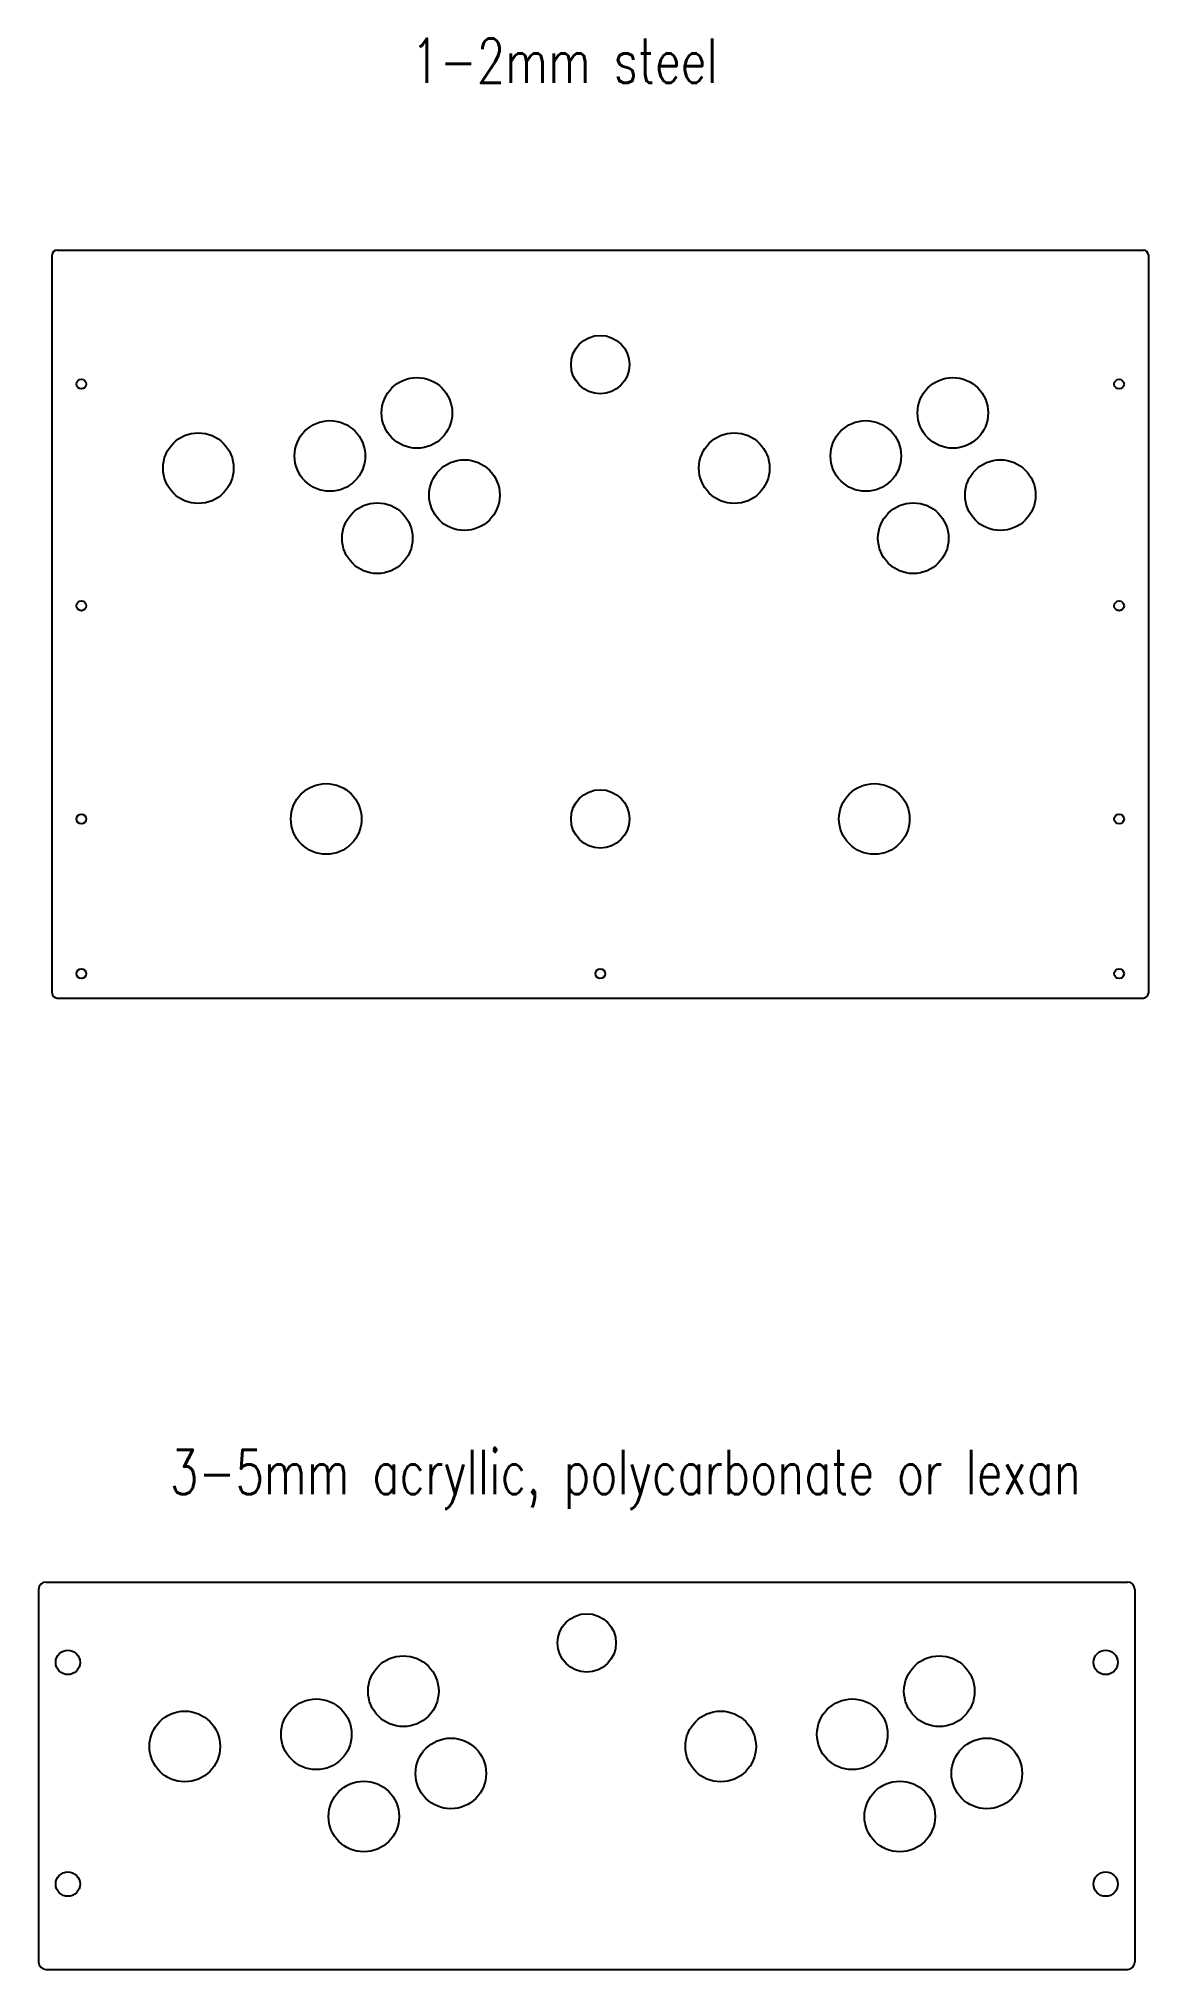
# Model space of a CAD drawing. Extents: x 6922 to 11844, y -12287 to 1562.
# Drawn here: x 6922 to 7378, y 769 to 1562 of the extents above; entities outside this region: 2.
import ezdxf

# ---------------------------------------------------------------- set-up
doc = ezdxf.new("R2010")
doc.units = 0
doc.header["$LTSCALE"] = 100
doc.layers.get('0').update_dxf_attribs({"linetype": 'CONTINUOUS'})
doc.styles.add('ARCH-DIM', font='romans.shx', dxfattribs={"width": 0.75})

# ---------------------------------------------------------------- blocks, each defined once
blk = doc.blocks.new('*X24')
mesh = blk.add_polyface()
corners = [(11825.64, -12286.57, 214.95), (11826.35, -12287.28, 211.6), (11824.06, -12287.1, 211.08), (11823.35, -12286.38, 214.43), (11821.84, -12286.56, 210.5), (11821.14, -12285.85, 213.85), (11819.75, -12285.68, 209.87), (11819.05, -12284.97, 213.22), (11817.84, -12284.48, 209.21), (11817.13, -12283.76, 212.56), (11816.15, -12282.98, 208.54), (11815.45, -12282.27, 211.89), (11814.73, -12281.23, 207.86), (11814.03, -12280.51, 211.21), (11813.61, -12279.27, 207.21), (11812.91, -12278.55, 210.56), (11812.82, -12277.14, 206.59), (11812.12, -12276.42, 209.94), (11812.38, -12274.9, 206.02), (11811.68, -12274.18, 209.36), (11812.3, -12272.6, 205.51), (11811.59, -12271.88, 208.85), (11812.58, -12270.31, 205.07), (11811.87, -12269.59, 208.42), (11813.21, -12268.07, 204.73), (11812.51, -12267.35, 208.07), (11814.18, -12265.94, 204.47), (11813.48, -12265.22, 207.82), (11815.47, -12263.97, 204.32), (11814.77, -12263.26, 207.67), (11817.04, -12262.22, 204.28), (11816.34, -12261.5, 207.63), (11818.86, -12260.73, 204.34), (11818.16, -12260.01, 207.69), (11820.88, -12259.52, 204.5), (11820.17, -12258.8, 207.85), (11823.04, -12258.64, 204.77), (11822.34, -12257.92, 208.12), (11825.3, -12258.1, 205.13), (11824.6, -12257.38, 208.48), (11827.61, -12257.92, 205.57), (11826.91, -12257.2, 208.92), (11829.9, -12258.1, 206.09), (11829.2, -12257.38, 209.44), (11832.11, -12258.64, 206.67), (11831.41, -12257.92, 210.02), (11834.2, -12259.52, 207.3), (11833.5, -12258.8, 210.65), (11836.12, -12260.73, 207.96), (11835.42, -12260.01, 211.3), (11837.8, -12262.22, 208.63), (11837.1, -12261.5, 211.98), (11839.23, -12263.97, 209.3), (11838.52, -12263.26, 212.65), (11840.34, -12265.94, 209.96), (11839.64, -12265.22, 213.31), (11841.13, -12268.07, 210.58), (11840.43, -12267.35, 213.93), (11841.58, -12270.31, 211.15), (11840.87, -12269.59, 214.5), (11841.66, -12272.6, 211.66), (11840.96, -12271.88, 215.01), (11841.38, -12274.9, 212.1), (11840.68, -12274.18, 215.44), (11840.74, -12277.14, 212.44), (11840.04, -12276.42, 215.79), (11839.77, -12279.27, 212.69), (11839.07, -12278.55, 216.04), (11838.48, -12281.23, 212.85), (11837.78, -12280.51, 216.19), (11836.91, -12282.98, 212.89), (11836.21, -12282.27, 216.24), (11835.1, -12284.48, 212.83), (11834.39, -12283.76, 216.18), (11833.08, -12285.68, 212.67), (11832.38, -12284.97, 216.01), (11830.91, -12286.56, 212.4), (11830.21, -12285.85, 215.75), (11828.65, -12287.1, 212.04), (11827.95, -12286.38, 215.39), (11826.35, -12287.28, 211.6), (11825.64, -12286.57, 214.95)]
mesh.append_faces([[corners[k] for k in face] for face in [(0, 2, 1), (4, 3, 5), (5, 6, 4), (7, 8, 6), (10, 9, 11), (11, 12, 10), (14, 13, 15), (15, 16, 14), (17, 18, 16), (20, 19, 21), (21, 22, 20), (24, 23, 25), (25, 26, 24), (27, 28, 26), (30, 29, 31), (31, 32, 30), (34, 33, 35), (35, 36, 34), (37, 38, 36), (40, 39, 41), (41, 42, 40), (44, 43, 45), (45, 46, 44), (47, 48, 46), (50, 49, 51), (51, 52, 50), (54, 53, 55), (55, 56, 54), (57, 58, 56), (60, 59, 61), (61, 62, 60), (64, 63, 65), (65, 66, 64), (67, 68, 66), (70, 69, 71), (71, 72, 70), (74, 73, 75), (75, 76, 74), (77, 78, 76), (80, 79, 81)]], dxfattribs={"vtx0": -1})
mesh.append_faces([[corners[k] for k in face] for face in [(3, 2, 0), (2, 3, 4), (9, 8, 7), (8, 9, 10), (13, 12, 11), (12, 13, 14), (19, 18, 17), (18, 19, 20), (23, 22, 21), (22, 23, 24), (29, 28, 27), (28, 29, 30), (33, 32, 31), (32, 33, 34), (39, 38, 37), (38, 39, 40), (43, 42, 41), (42, 43, 44), (49, 48, 47), (48, 49, 50), (53, 52, 51), (52, 53, 54), (59, 58, 57), (58, 59, 60), (63, 62, 61), (62, 63, 64), (69, 68, 67), (68, 69, 70), (73, 72, 71), (72, 73, 74), (79, 78, 77), (78, 79, 80)]], dxfattribs={"vtx0": -1, "vtx1": -1})
mesh.append_faces([[corners[k] for k in face] for face in [(7, 6, 5), (17, 16, 15), (27, 26, 25), (37, 36, 35), (47, 46, 45), (57, 56, 55), (67, 66, 65), (77, 76, 75)]], dxfattribs={"vtx1": -1})
mesh = blk.add_polyface()
corners = [(11824.6, -12257.38, 208.48), (11826.91, -12257.2, 208.92), (11829.2, -12257.38, 209.44), (11831.41, -12257.92, 210.02), (11833.5, -12258.8, 210.65), (11835.42, -12260.01, 211.3), (11837.1, -12261.5, 211.98), (11838.52, -12263.26, 212.65), (11839.64, -12265.22, 213.31), (11840.43, -12267.35, 213.93), (11840.87, -12269.59, 214.5), (11840.96, -12271.88, 215.01), (11840.68, -12274.18, 215.44), (11840.04, -12276.42, 215.79), (11839.07, -12278.55, 216.04), (11837.78, -12280.51, 216.19), (11836.21, -12282.27, 216.24), (11834.39, -12283.76, 216.18), (11832.38, -12284.97, 216.01), (11830.21, -12285.85, 215.75), (11827.95, -12286.38, 215.39), (11825.64, -12286.57, 214.95), (11823.35, -12286.38, 214.43), (11821.14, -12285.85, 213.85), (11819.05, -12284.97, 213.22), (11817.13, -12283.76, 212.56), (11815.45, -12282.27, 211.89), (11814.03, -12280.51, 211.21), (11812.91, -12278.55, 210.56), (11812.12, -12276.42, 209.94), (11811.68, -12274.18, 209.36), (11811.59, -12271.88, 208.85), (11811.87, -12269.59, 208.42), (11812.51, -12267.35, 208.07), (11813.48, -12265.22, 207.82), (11814.77, -12263.26, 207.67), (11816.34, -12261.5, 207.63), (11818.16, -12260.01, 207.69), (11820.17, -12258.8, 207.85), (11822.34, -12257.92, 208.12)]
mesh.append_faces([[corners[k] for k in face] for face in [(0, 2, 1)]], dxfattribs={"vtx0": -1})
mesh.append_faces([[corners[k] for k in face] for face in [(0, 3, 2), (0, 4, 3), (0, 5, 4), (0, 6, 5), (0, 7, 6), (0, 8, 7), (0, 9, 8), (0, 10, 9), (0, 11, 10), (0, 12, 11), (0, 13, 12), (0, 14, 13), (0, 15, 14), (0, 16, 15), (0, 17, 16), (0, 18, 17), (0, 19, 18), (0, 20, 19), (0, 21, 20), (0, 22, 21), (0, 23, 22), (0, 24, 23), (0, 25, 24), (0, 26, 25), (0, 27, 26), (0, 28, 27), (0, 29, 28), (0, 30, 29), (0, 31, 30), (0, 32, 31), (0, 33, 32), (0, 34, 33), (0, 35, 34), (0, 36, 35), (0, 37, 36), (0, 38, 37)]], dxfattribs={"vtx0": -1, "vtx2": -1})
mesh.append_faces([[corners[k] for k in face] for face in [(0, 39, 38)]], dxfattribs={"vtx2": -1})
mesh = blk.add_polyface()
corners = [(11829.9, -12258.1, 206.09), (11827.61, -12257.92, 205.57), (11825.3, -12258.1, 205.13), (11823.04, -12258.64, 204.77), (11820.88, -12259.52, 204.5), (11818.86, -12260.73, 204.34), (11817.04, -12262.22, 204.28), (11815.47, -12263.97, 204.32), (11814.18, -12265.94, 204.47), (11813.21, -12268.07, 204.73), (11812.58, -12270.31, 205.07), (11812.3, -12272.6, 205.51), (11812.38, -12274.9, 206.02), (11812.82, -12277.14, 206.59), (11813.61, -12279.27, 207.21), (11814.73, -12281.23, 207.86), (11816.15, -12282.98, 208.54), (11817.84, -12284.48, 209.21), (11819.75, -12285.68, 209.87), (11821.84, -12286.56, 210.5), (11824.06, -12287.1, 211.08), (11826.35, -12287.28, 211.6), (11828.65, -12287.1, 212.04), (11830.91, -12286.56, 212.4), (11833.08, -12285.68, 212.67), (11835.1, -12284.48, 212.83), (11836.91, -12282.98, 212.89), (11838.48, -12281.23, 212.85), (11839.77, -12279.27, 212.69), (11840.74, -12277.14, 212.44), (11841.38, -12274.9, 212.1), (11841.66, -12272.6, 211.66), (11841.58, -12270.31, 211.15), (11841.13, -12268.07, 210.58), (11840.34, -12265.94, 209.96), (11839.23, -12263.97, 209.3), (11837.8, -12262.22, 208.63), (11836.12, -12260.73, 207.96), (11834.2, -12259.52, 207.3), (11832.11, -12258.64, 206.67)]
mesh.append_faces([[corners[k] for k in face] for face in [(0, 2, 1)]], dxfattribs={"vtx0": -1})
mesh.append_faces([[corners[k] for k in face] for face in [(0, 3, 2), (0, 4, 3), (0, 5, 4), (0, 6, 5), (0, 7, 6), (0, 8, 7), (0, 9, 8), (0, 10, 9), (0, 11, 10), (0, 12, 11), (0, 13, 12), (0, 14, 13), (0, 15, 14), (0, 16, 15), (0, 17, 16), (0, 18, 17), (0, 19, 18), (0, 20, 19), (0, 21, 20), (0, 22, 21), (0, 23, 22), (0, 24, 23), (0, 25, 24), (0, 26, 25), (0, 27, 26), (0, 28, 27), (0, 29, 28), (0, 30, 29), (0, 31, 30), (0, 32, 31), (0, 33, 32), (0, 34, 33), (0, 35, 34), (0, 36, 35), (0, 37, 36), (0, 38, 37)]], dxfattribs={"vtx0": -1, "vtx2": -1})
mesh.append_faces([[corners[k] for k in face] for face in [(0, 39, 38)]], dxfattribs={"vtx2": -1})
blk = doc.blocks.new('*X25')
mesh = blk.add_polyface()
corners = [(11828.15, -12249.51, 208.79), (11828.84, -12250.22, 205.48), (11826.55, -12250.04, 204.96), (11825.86, -12249.33, 208.27), (11824.34, -12249.5, 204.38), (11823.64, -12248.79, 207.69), (11822.25, -12248.62, 203.75), (11821.55, -12247.91, 207.07), (11820.33, -12247.42, 203.09), (11819.64, -12246.71, 206.41), (11818.65, -12245.92, 202.42), (11817.95, -12245.21, 205.73), (11817.22, -12244.17, 201.75), (11816.53, -12243.46, 205.06), (11816.11, -12242.2, 201.09), (11815.41, -12241.5, 204.4), (11815.32, -12240.08, 200.47), (11814.62, -12239.37, 203.78), (11814.87, -12237.84, 199.9), (11814.18, -12237.13, 203.21), (11814.79, -12235.54, 199.39), (11814.1, -12234.83, 202.7), (11815.07, -12233.24, 198.95), (11814.38, -12232.53, 202.27), (11815.71, -12231, 198.61), (11815.01, -12230.29, 201.92), (11816.68, -12228.87, 198.36), (11815.98, -12228.17, 201.67), (11817.97, -12226.91, 198.21), (11817.27, -12226.2, 201.52), (11819.54, -12225.16, 198.16), (11818.84, -12224.45, 201.47), (11821.35, -12223.66, 198.22), (11820.66, -12222.95, 201.53), (11823.37, -12222.46, 198.38), (11822.68, -12221.75, 201.7), (11825.54, -12221.58, 198.65), (11824.84, -12220.87, 201.96), (11827.8, -12221.04, 199.01), (11827.11, -12220.33, 202.32), (11830.1, -12220.86, 199.45), (11829.41, -12220.15, 202.77), (11832.39, -12221.04, 199.97), (11831.7, -12220.33, 203.28), (11834.61, -12221.58, 200.55), (11833.92, -12220.87, 203.86), (11836.7, -12222.46, 201.18), (11836.01, -12221.75, 204.49), (11838.61, -12223.66, 201.84), (11837.92, -12222.95, 205.15), (11840.3, -12225.16, 202.51), (11839.61, -12224.45, 205.82), (11841.72, -12226.91, 203.19), (11841.03, -12226.2, 206.5), (11842.84, -12228.87, 203.84), (11842.15, -12228.17, 207.15), (11843.63, -12231, 204.46), (11842.94, -12230.29, 207.77), (11844.07, -12233.24, 205.04), (11843.38, -12232.53, 208.35), (11844.15, -12235.54, 205.54), (11843.46, -12234.83, 208.86), (11843.87, -12237.84, 205.98), (11843.18, -12237.13, 209.29), (11843.24, -12240.08, 206.32), (11842.55, -12239.37, 209.64), (11842.27, -12242.2, 206.58), (11841.57, -12241.5, 209.89), (11840.98, -12244.17, 206.73), (11840.28, -12243.46, 210.04), (11839.41, -12245.92, 206.77), (11838.71, -12245.21, 210.09), (11837.59, -12247.42, 206.71), (11836.9, -12246.71, 210.02), (11835.57, -12248.62, 206.55), (11834.88, -12247.91, 209.86), (11833.41, -12249.5, 206.28), (11832.71, -12248.79, 209.59), (11831.15, -12250.04, 205.92), (11830.45, -12249.33, 209.24), (11828.84, -12250.22, 205.48), (11828.15, -12249.51, 208.79)]
mesh.append_faces([[corners[k] for k in face] for face in [(0, 2, 1), (4, 3, 5), (5, 6, 4), (7, 8, 6), (10, 9, 11), (11, 12, 10), (14, 13, 15), (15, 16, 14), (17, 18, 16), (20, 19, 21), (21, 22, 20), (24, 23, 25), (25, 26, 24), (27, 28, 26), (30, 29, 31), (31, 32, 30), (34, 33, 35), (35, 36, 34), (37, 38, 36), (40, 39, 41), (41, 42, 40), (44, 43, 45), (45, 46, 44), (47, 48, 46), (50, 49, 51), (51, 52, 50), (54, 53, 55), (55, 56, 54), (57, 58, 56), (60, 59, 61), (61, 62, 60), (64, 63, 65), (65, 66, 64), (67, 68, 66), (70, 69, 71), (71, 72, 70), (74, 73, 75), (75, 76, 74), (77, 78, 76), (80, 79, 81)]], dxfattribs={"vtx0": -1})
mesh.append_faces([[corners[k] for k in face] for face in [(3, 2, 0), (2, 3, 4), (9, 8, 7), (8, 9, 10), (13, 12, 11), (12, 13, 14), (19, 18, 17), (18, 19, 20), (23, 22, 21), (22, 23, 24), (29, 28, 27), (28, 29, 30), (33, 32, 31), (32, 33, 34), (39, 38, 37), (38, 39, 40), (43, 42, 41), (42, 43, 44), (49, 48, 47), (48, 49, 50), (53, 52, 51), (52, 53, 54), (59, 58, 57), (58, 59, 60), (63, 62, 61), (62, 63, 64), (69, 68, 67), (68, 69, 70), (73, 72, 71), (72, 73, 74), (79, 78, 77), (78, 79, 80)]], dxfattribs={"vtx0": -1, "vtx1": -1})
mesh.append_faces([[corners[k] for k in face] for face in [(7, 6, 5), (17, 16, 15), (27, 26, 25), (37, 36, 35), (47, 46, 45), (57, 56, 55), (67, 66, 65), (77, 76, 75)]], dxfattribs={"vtx1": -1})
mesh = blk.add_polyface()
corners = [(11827.11, -12220.33, 202.32), (11829.41, -12220.15, 202.77), (11831.7, -12220.33, 203.28), (11833.92, -12220.87, 203.86), (11836.01, -12221.75, 204.49), (11837.92, -12222.95, 205.15), (11839.61, -12224.45, 205.82), (11841.03, -12226.2, 206.5), (11842.15, -12228.17, 207.15), (11842.94, -12230.29, 207.77), (11843.38, -12232.53, 208.35), (11843.46, -12234.83, 208.86), (11843.18, -12237.13, 209.29), (11842.55, -12239.37, 209.64), (11841.57, -12241.5, 209.89), (11840.28, -12243.46, 210.04), (11838.71, -12245.21, 210.09), (11836.9, -12246.71, 210.02), (11834.88, -12247.91, 209.86), (11832.71, -12248.79, 209.59), (11830.45, -12249.33, 209.24), (11828.15, -12249.51, 208.79), (11825.86, -12249.33, 208.27), (11823.64, -12248.79, 207.69), (11821.55, -12247.91, 207.07), (11819.64, -12246.71, 206.41), (11817.95, -12245.21, 205.73), (11816.53, -12243.46, 205.06), (11815.41, -12241.5, 204.4), (11814.62, -12239.37, 203.78), (11814.18, -12237.13, 203.21), (11814.1, -12234.83, 202.7), (11814.38, -12232.53, 202.27), (11815.01, -12230.29, 201.92), (11815.98, -12228.17, 201.67), (11817.27, -12226.2, 201.52), (11818.84, -12224.45, 201.47), (11820.66, -12222.95, 201.53), (11822.68, -12221.75, 201.7), (11824.84, -12220.87, 201.96)]
mesh.append_faces([[corners[k] for k in face] for face in [(0, 2, 1)]], dxfattribs={"vtx0": -1})
mesh.append_faces([[corners[k] for k in face] for face in [(0, 3, 2), (0, 4, 3), (0, 5, 4), (0, 6, 5), (0, 7, 6), (0, 8, 7), (0, 9, 8), (0, 10, 9), (0, 11, 10), (0, 12, 11), (0, 13, 12), (0, 14, 13), (0, 15, 14), (0, 16, 15), (0, 17, 16), (0, 18, 17), (0, 19, 18), (0, 20, 19), (0, 21, 20), (0, 22, 21), (0, 23, 22), (0, 24, 23), (0, 25, 24), (0, 26, 25), (0, 27, 26), (0, 28, 27), (0, 29, 28), (0, 30, 29), (0, 31, 30), (0, 32, 31), (0, 33, 32), (0, 34, 33), (0, 35, 34), (0, 36, 35), (0, 37, 36), (0, 38, 37)]], dxfattribs={"vtx0": -1, "vtx2": -1})
mesh.append_faces([[corners[k] for k in face] for face in [(0, 39, 38)]], dxfattribs={"vtx2": -1})
mesh = blk.add_polyface()
corners = [(11832.39, -12221.04, 199.97), (11830.1, -12220.86, 199.45), (11827.8, -12221.04, 199.01), (11825.54, -12221.58, 198.65), (11823.37, -12222.46, 198.38), (11821.35, -12223.66, 198.22), (11819.54, -12225.16, 198.16), (11817.97, -12226.91, 198.21), (11816.68, -12228.87, 198.36), (11815.71, -12231, 198.61), (11815.07, -12233.24, 198.95), (11814.79, -12235.54, 199.39), (11814.87, -12237.84, 199.9), (11815.32, -12240.08, 200.47), (11816.11, -12242.2, 201.09), (11817.22, -12244.17, 201.75), (11818.65, -12245.92, 202.42), (11820.33, -12247.42, 203.09), (11822.25, -12248.62, 203.75), (11824.34, -12249.5, 204.38), (11826.55, -12250.04, 204.96), (11828.84, -12250.22, 205.48), (11831.15, -12250.04, 205.92), (11833.41, -12249.5, 206.28), (11835.57, -12248.62, 206.55), (11837.59, -12247.42, 206.71), (11839.41, -12245.92, 206.77), (11840.98, -12244.17, 206.73), (11842.27, -12242.2, 206.58), (11843.24, -12240.08, 206.32), (11843.87, -12237.84, 205.98), (11844.15, -12235.54, 205.54), (11844.07, -12233.24, 205.04), (11843.63, -12231, 204.46), (11842.84, -12228.87, 203.84), (11841.72, -12226.91, 203.19), (11840.3, -12225.16, 202.51), (11838.61, -12223.66, 201.84), (11836.7, -12222.46, 201.18), (11834.61, -12221.58, 200.55)]
mesh.append_faces([[corners[k] for k in face] for face in [(0, 2, 1)]], dxfattribs={"vtx0": -1})
mesh.append_faces([[corners[k] for k in face] for face in [(0, 3, 2), (0, 4, 3), (0, 5, 4), (0, 6, 5), (0, 7, 6), (0, 8, 7), (0, 9, 8), (0, 10, 9), (0, 11, 10), (0, 12, 11), (0, 13, 12), (0, 14, 13), (0, 15, 14), (0, 16, 15), (0, 17, 16), (0, 18, 17), (0, 19, 18), (0, 20, 19), (0, 21, 20), (0, 22, 21), (0, 23, 22), (0, 24, 23), (0, 25, 24), (0, 26, 25), (0, 27, 26), (0, 28, 27), (0, 29, 28), (0, 30, 29), (0, 31, 30), (0, 32, 31), (0, 33, 32), (0, 34, 33), (0, 35, 34), (0, 36, 35), (0, 37, 36), (0, 38, 37)]], dxfattribs={"vtx0": -1, "vtx2": -1})
mesh.append_faces([[corners[k] for k in face] for face in [(0, 39, 38)]], dxfattribs={"vtx2": -1})

msp = doc.modelspace()

# ---------------------------------------------------------------- linework, layer by layer
for p, q in [((6929.59, 1474.68), (7375.59, 1474.68)), ((6927.59, 1169.68), (6927.59, 1472.68)), ((7377.59, 1472.68), (7377.59, 1454.68)), ((7377.59, 1454.68), (7377.59, 1169.68)), ((6929.59, 1167.68), (7375.59, 1167.68)), ((6925.04, 927.94), (7369.04, 927.94)), ((6922.04, 924.94), (6922.04, 771.94)), ((7372.04, 924.94), (7372.04, 771.94)), ((6925.04, 768.94), (7369.04, 768.94))]:
    msp.add_line(p, q)
for centre, radius in [((7152.59, 1427.68), 12), ((6939.59, 1419.68), 2), ((7077.33, 1407.87), 14.5), ((7297.33, 1407.87), 14.5), ((7365.59, 1419.68), 2), ((7041.6, 1390.18), 14.5), ((7261.6, 1390.18), 14.5), ((6987.6, 1385.18), 14.5), ((7207.6, 1385.18), 14.5), ((7096.82, 1374.12), 14.5), ((7316.82, 1374.12), 14.5), ((7061.08, 1356.43), 14.5), ((7281.08, 1356.43), 14.5), ((6939.59, 1328.68), 2), ((7365.59, 1328.68), 2), ((7040.09, 1241.18), 14.5), ((7152.59, 1241.18), 12), ((7265.09, 1241.18), 14.5), ((6939.59, 1241.18), 2), ((7365.59, 1241.18), 2), ((6939.59, 1177.68), 2), ((7152.59, 1177.68), 2), ((7365.59, 1177.68), 2), ((7147.04, 902.94), 12), ((6934.04, 894.94), 5), ((7071.77, 883.13), 14.5), ((7291.77, 883.13), 14.5), ((7360.04, 894.94), 5), ((7036.04, 865.44), 14.5), ((7256.04, 865.44), 14.5), ((6982.04, 860.44), 14.5), ((7202.04, 860.44), 14.5), ((7091.26, 849.38), 14.5), ((7311.26, 849.38), 14.5), ((7055.53, 831.69), 14.5), ((7275.53, 831.69), 14.5), ((6934.04, 803.94), 5), ((7360.04, 803.94), 5)]:
    msp.add_circle(centre, radius)
for centre, radius, start, end in [((6929.59, 1472.68), 2, 90, 180), ((7375.59, 1472.68), 2, 0, 90), ((6929.59, 1169.68), 2, 180, 270), ((7375.59, 1169.68), 2, 270, 0), ((6925.04, 924.94), 3, 90, 180), ((7369.04, 924.94), 3, 0, 90), ((6925.04, 771.94), 3, 180, 270), ((7369.04, 771.94), 3, 270, 0)]:
    msp.add_arc(centre, radius, start, end)

# ---------------------------------------------------------------- block references
for name in ['*X25', '*X24']:
    msp.add_blockref(name, (0, 0))

# ---------------------------------------------------------------- texts
at = {"style": 'ARCH-DIM', "width": 0.75}
for s, p in [('1-2mm steel', (7074.97, 1543.3)), ('3-5mm acryllic, polycarbonate or lexan', (6975.91, 964.03))]:
    msp.add_text(s, height=18.2088, dxfattribs=at).set_placement(p)

doc.saveas('drawing.dxf')
